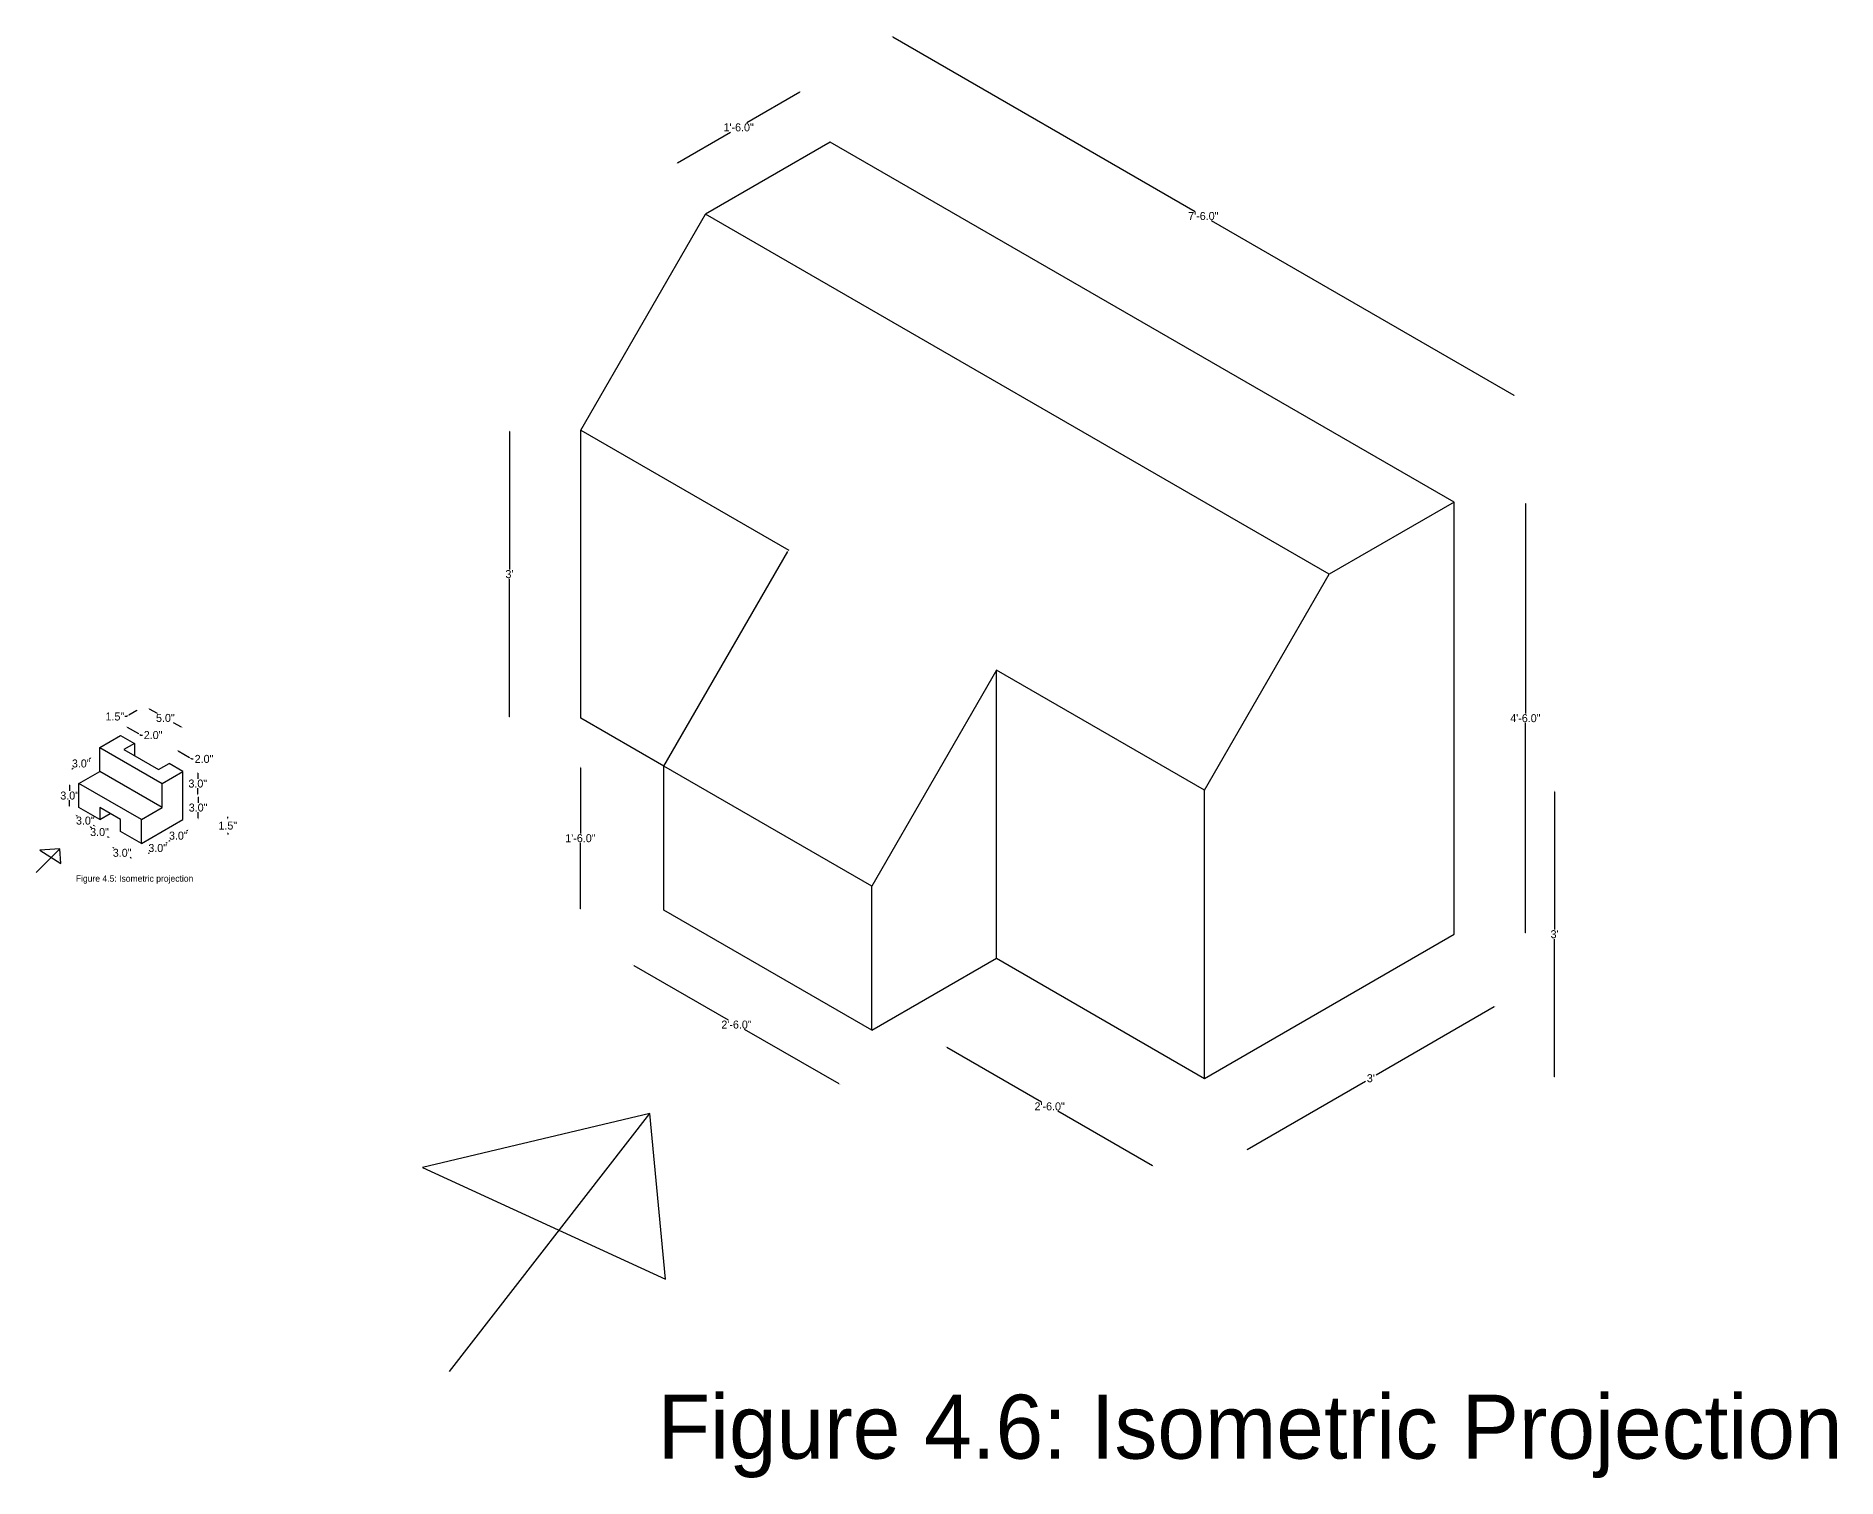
# Model space of a CAD drawing. Header units: inches. Extents: x 8 to 508, y -81 to 121.
# Drawn here: x 283.4 to 508.4, y -80.6 to 99.6 of the extents above; entities that cross this region are included whole.
import ezdxf

# ---------------------------------------------------------------- set-up
doc = ezdxf.new("R2010")
doc.units = ezdxf.units.IN
doc.header["$MEASUREMENT"] = 0
doc.dimstyles.get("Standard").update_dxf_attribs({"dimtxt": 1, "dimasz": 0.18, "dimexe": 0.18, "dimexo": 0.0625, "dimgap": 0.09, "dimtad": 0, "dimtih": 1, "dimtoh": 1, "dimdec": 1, "dimzin": 0, "dimdsep": 46, "dimlunit": 3, "dimtxsty": 'Standard', "dimcen": 0.09, "dimse1": 1, "dimse2": 1, "dimadec": 0, "dimazin": 0, "dimtfac": 1, "dimtdec": 1, "dimtofl": 0, "dimtmove": 0, "dimatfit": 3, "dimfxl": 1, "dimtolj": 1, "dimtzin": 0, "dimarcsym": 0})

# ---------------------------------------------------------------- blocks, each defined once
blk = doc.blocks.new('*D35')
at = {"color": 0, "lineweight": -2}
for p, q in [((290.17, 0.78), (290.3, 0.71)), ((292.46, -0.54), (292.34, -0.47))]:
    blk.add_line(p, q, dxfattribs=at)
at = {"color": 0}
for points in [[(290.19, 0.81), (290.16, 0.75), (290.02, 0.87)], [(292.48, -0.51), (292.45, -0.57), (292.62, -0.63)]]:
    blk.add_solid(points, dxfattribs=at)
at = {"layer": 'Defpoints', "color": 0}
for p in [(291.35, 3.18), (290.02, 0.87), (293.95, 1.68)]:
    blk.add_point(p, dxfattribs=at)
at = {"color": 0, "insert": (291.32, 0.12), "char_height": 1, "attachment_point": 5}
blk.add_mtext('\\A1;3.0"', dxfattribs=at)
blk = doc.blocks.new('*D36')
at = {"color": 0, "lineweight": -2}
for p, q in [((293.01, -1.81), (293.13, -1.88)), ((295.29, -3.13), (295.17, -3.06))]:
    blk.add_line(p, q, dxfattribs=at)
at = {"color": 0}
for points in [[(293.02, -1.79), (292.99, -1.84), (292.85, -1.72)], [(295.31, -3.11), (295.28, -3.16), (295.45, -3.22)]]:
    blk.add_solid(points, dxfattribs=at)
at = {"layer": 'Defpoints', "color": 0}
for p in [(293.95, 0.18), (292.85, -1.72), (296.55, -1.32)]:
    blk.add_point(p, dxfattribs=at)
at = {"color": 0, "insert": (294.15, -2.47), "char_height": 1, "attachment_point": 5}
blk.add_mtext('\\A1;3.0"', dxfattribs=at)
blk = doc.blocks.new('*D37')
at = {"color": 0, "lineweight": -2}
for p, q in [((288.4, 2.21), (288.53, 2.14)), ((290.69, 0.89), (290.57, 0.96))]:
    blk.add_line(p, q, dxfattribs=at)
at = {"color": 0}
for points in [[(288.42, 2.24), (288.39, 2.19), (288.25, 2.3)], [(290.71, 0.92), (290.68, 0.87), (290.85, 0.8)]]:
    blk.add_solid(points, dxfattribs=at)
at = {"layer": 'Defpoints', "color": 0}
for p in [(288.25, 2.3), (288.75, 3.18), (291.35, 1.68)]:
    blk.add_point(p, dxfattribs=at)
at = {"color": 0, "insert": (289.55, 1.55), "char_height": 1, "attachment_point": 5}
blk.add_mtext('\\A1;3.0"', dxfattribs=at)
blk = doc.blocks.new('*D38')
at = {"color": 0, "lineweight": -2}
for p, q in [((287.59, 6), (287.59, 5.27)), ((287.59, 3.36), (287.59, 4.09))]:
    blk.add_line(p, q, dxfattribs=at)
at = {"color": 0}
for points in [[(287.56, 6), (287.62, 6), (287.59, 6.18)], [(287.56, 3.36), (287.62, 3.36), (287.59, 3.18)]]:
    blk.add_solid(points, dxfattribs=at)
at = {"layer": 'Defpoints', "color": 0}
for p in [(288.75, 6.18), (287.59, 3.18), (288.75, 3.18)]:
    blk.add_point(p, dxfattribs=at)
at = {"color": 0, "insert": (287.59, 4.68), "char_height": 1, "attachment_point": 5}
blk.add_mtext('\\A1;3.0"', dxfattribs=at)
blk = doc.blocks.new('*D39')
at = {"color": 0, "lineweight": -2}
for p, q in [((299.74, -1.21), (299.62, -1.28)), ((297.45, -2.53), (297.57, -2.46))]:
    blk.add_line(p, q, dxfattribs=at)
at = {"color": 0}
for points in [[(299.72, -1.18), (299.75, -1.23), (299.89, -1.12)], [(297.44, -2.5), (297.47, -2.55), (297.3, -2.62)]]:
    blk.add_solid(points, dxfattribs=at)
at = {"layer": 'Defpoints', "color": 0}
for p in [(299.15, 0.18), (296.55, -1.32), (299.89, -1.12)]:
    blk.add_point(p, dxfattribs=at)
at = {"color": 0, "insert": (298.59, -1.87), "char_height": 1, "attachment_point": 5}
blk.add_mtext('\\A1;3.0"', dxfattribs=at)
blk = doc.blocks.new('*D40')
at = {"color": 0, "lineweight": -2}
for p, q in [((302.31, 0.33), (302.19, 0.26)), ((300.03, -0.99), (300.15, -0.92))]:
    blk.add_line(p, q, dxfattribs=at)
at = {"color": 0}
for points in [[(302.3, 0.36), (302.33, 0.31), (302.47, 0.42)], [(300.01, -0.96), (300.04, -1.01), (299.87, -1.08)]]:
    blk.add_solid(points, dxfattribs=at)
at = {"layer": 'Defpoints', "color": 0}
for p in [(299.15, 0.18), (301.74, 1.68), (302.47, 0.42)]:
    blk.add_point(p, dxfattribs=at)
at = {"color": 0, "insert": (301.17, -0.33), "char_height": 1, "attachment_point": 5}
blk.add_mtext('\\A1;3.0"', dxfattribs=at)
blk = doc.blocks.new('*D41')
at = {"color": 0, "lineweight": -2}
for p, q in [((303.64, 4.5), (303.64, 3.77)), ((303.64, 1.86), (303.64, 2.59))]:
    blk.add_line(p, q, dxfattribs=at)
at = {"color": 0}
for points in [[(303.61, 4.5), (303.67, 4.5), (303.64, 4.68)], [(303.61, 1.86), (303.67, 1.86), (303.64, 1.68)]]:
    blk.add_solid(points, dxfattribs=at)
at = {"layer": 'Defpoints', "color": 0}
for p in [(301.74, 4.68), (303.64, 4.68), (301.74, 1.68)]:
    blk.add_point(p, dxfattribs=at)
at = {"color": 0, "insert": (303.64, 3.18), "char_height": 1, "attachment_point": 5}
blk.add_mtext('\\A1;3.0"', dxfattribs=at)
blk = doc.blocks.new('*D42')
at = {"color": 0, "lineweight": -2}
for p, q in [((303.6, 7.5), (303.6, 6.77)), ((303.6, 4.86), (303.6, 5.59))]:
    blk.add_line(p, q, dxfattribs=at)
at = {"color": 0}
for points in [[(303.57, 7.5), (303.63, 7.5), (303.6, 7.68)], [(303.57, 4.86), (303.63, 4.86), (303.6, 4.68)]]:
    blk.add_solid(points, dxfattribs=at)
at = {"layer": 'Defpoints', "color": 0}
for p in [(301.74, 7.68), (303.6, 7.68), (301.74, 4.68)]:
    blk.add_point(p, dxfattribs=at)
at = {"color": 0, "insert": (303.6, 6.18), "char_height": 1, "attachment_point": 5}
blk.add_mtext('\\A1;3.0"', dxfattribs=at)
blk = doc.blocks.new('*D45')
at = {"color": 0, "lineweight": -2}
for p, q in [((294.77, 13.24), (296.19, 12.42)), ((296.35, 12.33), (296.5, 12.24)), ((296.5, 12.24), (296.68, 12.24))]:
    blk.add_line(p, q, dxfattribs=at)
at = {"color": 0}
for points in [[(294.78, 13.26), (294.75, 13.21), (294.61, 13.33)], [(296.2, 12.44), (296.17, 12.39), (296.35, 12.33)]]:
    blk.add_solid(points, dxfattribs=at)
at = {"layer": 'Defpoints', "color": 0}
for p in [(293.95, 12.18), (296.35, 12.33), (295.68, 11.18)]:
    blk.add_point(p, dxfattribs=at)
at = {"color": 0, "insert": (298.02, 12.24), "char_height": 1, "attachment_point": 5}
blk.add_mtext('\\A1;2.0"', dxfattribs=at)
blk = doc.blocks.new('*D46')
at = {"color": 0, "lineweight": -2}
for p, q in [((297.54, 15.54), (298.53, 14.97)), ((301.56, 13.22), (300.57, 13.79))]:
    blk.add_line(p, q, dxfattribs=at)
at = {"color": 0}
for points in [[(297.56, 15.57), (297.53, 15.52), (297.39, 15.63)], [(301.58, 13.25), (301.55, 13.2), (301.72, 13.13)]]:
    blk.add_solid(points, dxfattribs=at)
at = {"layer": 'Defpoints', "color": 0}
for p in [(301.72, 13.13), (294.38, 10.43), (298.71, 7.93)]:
    blk.add_point(p, dxfattribs=at)
at = {"color": 0, "insert": (299.55, 14.38), "char_height": 1, "attachment_point": 5}
blk.add_mtext('\\A1;5.0"', dxfattribs=at)
blk = doc.blocks.new('*D47')
at = {"color": 0, "lineweight": -2}
for p, q in [((301.13, 10.26), (302.55, 9.44)), ((302.71, 9.35), (302.86, 9.26)), ((302.86, 9.26), (303.04, 9.26))]:
    blk.add_line(p, q, dxfattribs=at)
at = {"color": 0}
for points in [[(301.15, 10.28), (301.12, 10.23), (300.97, 10.35)], [(302.57, 9.46), (302.54, 9.41), (302.71, 9.35)]]:
    blk.add_solid(points, dxfattribs=at)
at = {"layer": 'Defpoints', "color": 0}
for p in [(302.71, 9.35), (300.01, 8.68), (301.74, 7.68)]:
    blk.add_point(p, dxfattribs=at)
at = {"color": 0, "insert": (304.38, 9.26), "char_height": 1, "attachment_point": 5}
blk.add_mtext('\\A1;2.0"', dxfattribs=at)
blk = doc.blocks.new('*D48')
at = {"color": 0, "lineweight": -2}
for p, q in [((290.18, 9.35), (290.06, 9.28)), ((287.89, 8.03), (288.02, 8.1))]:
    blk.add_line(p, q, dxfattribs=at)
at = {"color": 0}
for points in [[(290.17, 9.37), (290.2, 9.32), (290.34, 9.44)], [(287.88, 8.05), (287.91, 8), (287.74, 7.94)]]:
    blk.add_solid(points, dxfattribs=at)
at = {"layer": 'Defpoints', "color": 0}
for p in [(287.74, 7.94), (291.35, 7.68), (288.75, 6.18)]:
    blk.add_point(p, dxfattribs=at)
at = {"color": 0, "insert": (289.04, 8.69), "char_height": 1, "attachment_point": 5}
blk.add_mtext('\\A1;3.0"', dxfattribs=at)
blk = doc.blocks.new('*D49')
at = {"color": 0, "lineweight": -2}
for p, q in [((294.68, 14.56), (294.5, 14.56)), ((294.83, 14.65), (294.68, 14.56)), ((295.97, 15.31), (294.99, 14.74))]:
    blk.add_line(p, q, dxfattribs=at)
at = {"color": 0}
for points in [[(294.97, 14.77), (295, 14.72), (294.83, 14.65)], [(295.96, 15.34), (295.99, 15.29), (296.13, 15.4)]]:
    blk.add_solid(points, dxfattribs=at)
at = {"layer": 'Defpoints', "color": 0}
for p in [(294.83, 14.65), (298.71, 7.93), (300.01, 8.68)]:
    blk.add_point(p, dxfattribs=at)
at = {"color": 0, "insert": (293.24, 14.56), "char_height": 1, "attachment_point": 5}
blk.add_mtext('\\A1;1.5"', dxfattribs=at)
blk = doc.blocks.new('*D50')
at = {"color": 0, "lineweight": -2}
for p, q in [((307.35, 1.86), (307.35, 2.04)), ((307.35, 0), (307.35, -0.18))]:
    blk.add_line(p, q, dxfattribs=at)
at = {"color": 0}
for points in [[(307.32, 1.86), (307.38, 1.86), (307.35, 1.68)], [(307.32, 0), (307.38, 0), (307.35, 0.18)]]:
    blk.add_solid(points, dxfattribs=at)
at = {"layer": 'Defpoints', "color": 0}
for p in [(293.95, 1.68), (293.95, 0.18), (307.35, 0.18)]:
    blk.add_point(p, dxfattribs=at)
at = {"color": 0, "insert": (307.35, 0.93), "char_height": 1, "attachment_point": 5}
blk.add_mtext('\\A1;1.5"', dxfattribs=at)
blk = doc.blocks.new('*D52')
at = {"color": 0, "lineweight": -2}
for p, q in [((397.21, -26.75), (409.02, -33.57)), ((422.87, -41.57), (411.06, -34.75))]:
    blk.add_line(p, q, dxfattribs=at)
at = {"color": 0}
for points in [[(397.22, -26.73), (397.19, -26.78), (397.05, -26.66)], [(422.89, -41.55), (422.86, -41.6), (423.03, -41.66)]]:
    blk.add_solid(points, dxfattribs=at)
at = {"layer": 'Defpoints', "color": 0}
for p in [(403.41, -15.65), (429.39, -30.65), (423.03, -41.66)]:
    blk.add_point(p, dxfattribs=at)
at = {"color": 0, "insert": (410.04, -34.16), "char_height": 1, "attachment_point": 5}
blk.add_mtext('\\A1;2\'-6.0"', dxfattribs=at)
blk = doc.blocks.new('*D53')
at = {"color": 0, "lineweight": -2}
for p, q in [((358.08, -16.53), (369.89, -23.35)), ((383.75, -31.35), (371.93, -24.53))]:
    blk.add_line(p, q, dxfattribs=at)
at = {"color": 0}
for points in [[(358.09, -16.5), (358.06, -16.55), (357.92, -16.44)], [(383.76, -31.32), (383.73, -31.37), (383.9, -31.44)]]:
    blk.add_solid(points, dxfattribs=at)
at = {"layer": 'Defpoints', "color": 0}
for p in [(361.84, -9.65), (357.92, -16.44), (387.82, -24.65)]:
    blk.add_point(p, dxfattribs=at)
at = {"color": 0, "insert": (370.91, -23.94), "char_height": 1, "attachment_point": 5}
blk.add_mtext('\\A1;2\'-6.0"', dxfattribs=at)
blk = doc.blocks.new('*D54')
at = {"color": 0, "lineweight": -2}
for p, q in [((465.6, -21.73), (450.84, -30.25)), ((434.73, -39.55), (449.49, -31.02))]:
    blk.add_line(p, q, dxfattribs=at)
at = {"color": 0}
for points in [[(465.58, -21.7), (465.61, -21.75), (465.75, -21.64)], [(434.72, -39.52), (434.75, -39.57), (434.58, -39.64)]]:
    blk.add_solid(points, dxfattribs=at)
at = {"layer": 'Defpoints', "color": 0}
for p in [(460.57, -12.65), (465.75, -21.64), (429.39, -30.65)]:
    blk.add_point(p, dxfattribs=at)
at = {"color": 0, "insert": (450.17, -30.64), "char_height": 1, "attachment_point": 5}
blk.add_mtext("\\A1;3'", dxfattribs=at)
blk = doc.blocks.new('*D55')
at = {"color": 0, "lineweight": -2}
for p, q in [((469.48, 41.17), (469.48, 14.94)), ((469.48, -12.47), (469.48, 13.76))]:
    blk.add_line(p, q, dxfattribs=at)
at = {"color": 0}
for points in [[(469.45, 41.17), (469.51, 41.17), (469.48, 41.35)], [(469.45, -12.47), (469.51, -12.47), (469.48, -12.65)]]:
    blk.add_solid(points, dxfattribs=at)
at = {"layer": 'Defpoints', "color": 0}
for p in [(460.57, 41.35), (460.57, -12.65), (469.48, -12.65)]:
    blk.add_point(p, dxfattribs=at)
at = {"color": 0, "insert": (469.48, 14.35), "char_height": 1, "attachment_point": 5}
blk.add_mtext('\\A1;4\'-6.0"', dxfattribs=at)
blk = doc.blocks.new('*D56')
at = {"color": 0, "lineweight": -2}
for p, q in [((390.43, 99.51), (428.22, 77.69)), ((468.06, 54.69), (430.27, 76.51))]:
    blk.add_line(p, q, dxfattribs=at)
at = {"color": 0}
for points in [[(390.44, 99.54), (390.41, 99.48), (390.27, 99.6)], [(468.07, 54.72), (468.04, 54.66), (468.21, 54.6)]]:
    blk.add_solid(points, dxfattribs=at)
at = {"layer": 'Defpoints', "color": 0}
for p in [(390.27, 99.6), (382.62, 86.35), (460.57, 41.35)]:
    blk.add_point(p, dxfattribs=at)
at = {"color": 0, "insert": (429.24, 77.1), "char_height": 1, "attachment_point": 5}
blk.add_mtext('\\A1;7\'-6.0"', dxfattribs=at)
blk = doc.blocks.new('*D58')
at = {"color": 0, "lineweight": -2}
for p, q in [((378.81, 92.59), (372.2, 88.77)), ((363.54, 83.77), (370.15, 87.59))]:
    blk.add_line(p, q, dxfattribs=at)
at = {"color": 0}
for points in [[(378.8, 92.62), (378.83, 92.56), (378.97, 92.68)], [(363.52, 83.8), (363.55, 83.74), (363.38, 83.68)]]:
    blk.add_solid(points, dxfattribs=at)
at = {"layer": 'Defpoints', "color": 0}
for p in [(382.62, 86.35), (363.38, 83.68), (367.04, 77.35)]:
    blk.add_point(p, dxfattribs=at)
at = {"color": 0, "insert": (371.18, 88.18), "char_height": 1, "attachment_point": 5}
blk.add_mtext('\\A1;1\'-6.0"', dxfattribs=at)
blk = doc.blocks.new('*D60')
at = {"color": 0, "lineweight": -2}
for p, q in [((342.54, 50.17), (342.54, 32.94)), ((342.54, 14.53), (342.54, 31.76))]:
    blk.add_line(p, q, dxfattribs=at)
at = {"color": 0}
for points in [[(342.51, 50.17), (342.57, 50.17), (342.54, 50.35)], [(342.51, 14.53), (342.57, 14.53), (342.54, 14.35)]]:
    blk.add_solid(points, dxfattribs=at)
at = {"layer": 'Defpoints', "color": 0}
for p in [(351.45, 50.35), (342.54, 14.35), (351.45, 14.35)]:
    blk.add_point(p, dxfattribs=at)
at = {"color": 0, "insert": (342.54, 32.35), "char_height": 1, "attachment_point": 5}
blk.add_mtext("\\A1;3'", dxfattribs=at)
blk = doc.blocks.new('*D61')
at = {"color": 0, "lineweight": -2}
for p, q in [((473.13, 5.17), (473.13, -12.06)), ((473.13, -30.47), (473.13, -13.24))]:
    blk.add_line(p, q, dxfattribs=at)
at = {"color": 0}
for points in [[(473.1, 5.17), (473.16, 5.17), (473.13, 5.35)], [(473.1, -30.47), (473.16, -30.47), (473.13, -30.65)]]:
    blk.add_solid(points, dxfattribs=at)
at = {"layer": 'Defpoints', "color": 0}
for p in [(429.39, 5.35), (429.39, -30.65), (473.13, -30.65)]:
    blk.add_point(p, dxfattribs=at)
at = {"color": 0, "insert": (473.13, -12.65), "char_height": 1, "attachment_point": 5}
blk.add_mtext("\\A1;3'", dxfattribs=at)
blk = doc.blocks.new('*D62')
at = {"color": 0, "lineweight": -2}
for p, q in [((351.41, 8.17), (351.41, -0.06)), ((351.41, -9.47), (351.41, -1.24))]:
    blk.add_line(p, q, dxfattribs=at)
at = {"color": 0}
for points in [[(351.38, 8.17), (351.44, 8.17), (351.41, 8.35)], [(351.38, -9.47), (351.44, -9.47), (351.41, -9.65)]]:
    blk.add_solid(points, dxfattribs=at)
at = {"layer": 'Defpoints', "color": 0}
for p in [(361.84, 8.35), (351.41, -9.65), (361.84, -9.65)]:
    blk.add_point(p, dxfattribs=at)
at = {"color": 0, "insert": (351.41, -0.65), "char_height": 1, "attachment_point": 5}
blk.add_mtext('\\A1;1\'-6.0"', dxfattribs=at)

msp = doc.modelspace()

# ---------------------------------------------------------------- linework, layer by layer
for p, q in [((382.62, 86.35), (367.04, 77.35)), ((460.57, 41.35), (382.62, 86.35)), ((351.45, 50.35), (367.04, 77.35)), ((444.98, 32.35), (367.04, 77.35)), ((351.45, 14.35), (351.45, 50.35)), ((351.45, 50.35), (377.43, 35.35)), ((460.57, 41.35), (444.98, 32.35)), ((460.57, -12.65), (460.57, 41.35)), ((361.84, 8.35), (377.33, 35.18)), ((429.39, 5.35), (444.98, 32.35)), ((403.41, 20.35), (387.82, -6.65)), ((429.39, 5.35), (403.41, 20.35)), ((403.41, -15.65), (403.41, 20.35)), ((361.84, 8.35), (351.45, 14.35)), ((291.35, 10.68), (293.95, 12.18)), ((293.95, 12.18), (295.68, 11.18)), ((291.35, 7.68), (291.35, 10.68)), ((291.35, 10.68), (299.15, 6.18)), ((295.68, 11.18), (294.38, 10.43)), ((294.38, 10.43), (298.71, 7.93)), ((295.68, 11.18), (295.68, 9.68)), ((288.75, 6.18), (291.35, 7.68)), ((299.15, 3.18), (291.35, 7.68)), ((298.71, 7.93), (300.01, 8.68)), ((299.15, 6.18), (301.74, 7.68)), ((301.74, 7.68), (300.01, 8.68)), ((301.74, 4.68), (301.74, 7.68)), ((361.84, -9.65), (361.84, 8.35)), ((387.82, -6.65), (361.84, 8.35)), ((288.75, 3.18), (288.75, 6.18)), ((296.55, 1.68), (288.75, 6.18)), ((299.15, 3.18), (299.15, 6.18)), ((301.74, 1.68), (301.74, 4.68)), ((429.39, -30.65), (429.39, 5.35)), ((291.35, 1.68), (288.75, 3.18)), ((293.95, 1.68), (291.35, 3.18)), ((291.35, 3.18), (291.35, 1.68)), ((291.35, 1.68), (292.65, 2.43)), ((296.55, 1.68), (299.15, 3.18)), ((293.95, 0.18), (293.95, 1.68)), ((296.55, -1.32), (293.95, 0.18)), ((296.55, -1.32), (296.55, 1.68)), ((296.55, -1.32), (299.15, 0.18)), ((299.15, 0.18), (301.74, 1.68)), ((283.39, -4.94), (286.36, -1.96)), ((286.36, -1.96), (283.85, -2.14)), ((283.85, -2.14), (286.48, -3.79)), ((286.48, -3.79), (286.36, -1.96)), ((387.82, -24.65), (387.82, -6.65)), ((387.82, -24.65), (361.84, -9.65)), ((429.39, -30.65), (460.57, -12.65)), ((387.82, -24.65), (403.41, -15.65)), ((403.41, -15.65), (429.39, -30.65)), ((360.1, -35.04), (331.69, -41.78)), ((335.06, -67.29), (360.1, -35.04)), ((360.1, -35.04), (360.1, -35.04)), ((362.03, -55.74), (360.1, -35.04)), ((331.69, -41.78), (362.03, -55.74))]:
    msp.add_line(p, q)

# ---------------------------------------------------------------- texts
at = {"attachment_point": 1}
for s, insert, char_height, width in [('Figure 4.5: Isometric projection', (288.36, -5.28), 0.8, 24.0018), ('Figure 4.6: Isometric Projection', (361.06, -70.18), 8, 204.7172)]:
    msp.add_mtext(s, dxfattribs=dict(at, insert=insert, char_height=char_height, width=width))

# ---------------------------------------------------------------- dimensions: what is measured, and where the dimension line sits
for p1, p2, distance, picture, middle in [((460.57, 41.35), (382.62, 86.35), -15.3, '*D56', (429.24, 77.1)), ((382.62, 86.35), (367.04, 77.35), -7.31, '*D58', (371.18, 88.18)), ((300.01, 8.68), (298.71, 7.93), -7.76, '*D49', (293.24, 14.56)), ((294.38, 10.43), (298.71, 7.93), 6.01, '*D46', (299.55, 14.38)), ((293.95, 12.18), (295.68, 11.18), 1.33, '*D45', (298.02, 12.24)), ((291.35, 7.68), (288.75, 6.18), -2.03, '*D48', (289.04, 8.69)), ((300.01, 8.68), (301.74, 7.68), 1.92, '*D47', (304.38, 9.26)), ((291.35, 1.68), (288.75, 3.18), 1.01, '*D37', (289.55, 1.55)), ((293.95, 1.68), (291.35, 3.18), 2.67, '*D35', (291.32, 0.12)), ((296.55, -1.32), (293.95, 0.18), 2.2, '*D36', (294.15, -2.47)), ((293.95, 1.68), (293.95, 0.18), 13.4, '*D50', (307.35, 0.93)), ((296.55, -1.32), (299.15, 0.18), -1.5, '*D39', (298.59, -1.87)), ((299.15, 0.18), (301.74, 1.68), -1.45, '*D40', (301.17, -0.33)), ((387.82, -24.65), (361.84, -9.65), 7.84, '*D53', (370.91, -23.94)), ((429.39, -30.65), (460.57, -12.65), -10.38, '*D54', (450.17, -30.64)), ((403.41, -15.65), (429.39, -30.65), -12.72, '*D52', (410.04, -34.16))]:
    dim = msp.add_aligned_dim(p1=p1, p2=p2, distance=distance, dimstyle='Standard')
    dim.commit()
    dim.dimension.update_dxf_attribs({"geometry": picture, "text_midpoint": middle})
for base, p1, p2, picture, middle in [((342.54, 14.35), (351.45, 50.35), (351.45, 14.35), '*D60', (342.54, 32.35)), ((469.48, -12.65), (460.57, 41.35), (460.57, -12.65), '*D55', (469.48, 14.35)), ((303.6, 7.68), (301.74, 4.68), (301.74, 7.68), '*D42', (303.6, 6.18)), ((351.41, -9.65), (361.84, 8.35), (361.84, -9.65), '*D62', (351.41, -0.65)), ((287.59, 3.18), (288.75, 6.18), (288.75, 3.18), '*D38', (287.59, 4.68)), ((303.64, 4.68), (301.74, 1.68), (301.74, 4.68), '*D41', (303.64, 3.18)), ((473.13, -30.65), (429.39, 5.35), (429.39, -30.65), '*D61', (473.13, -12.65))]:
    dim = msp.add_linear_dim(base=base, p1=p1, p2=p2, angle=90, dimstyle='Standard')
    dim.commit()
    dim.dimension.update_dxf_attribs({"geometry": picture, "text_midpoint": middle})

doc.saveas('drawing.dxf')
